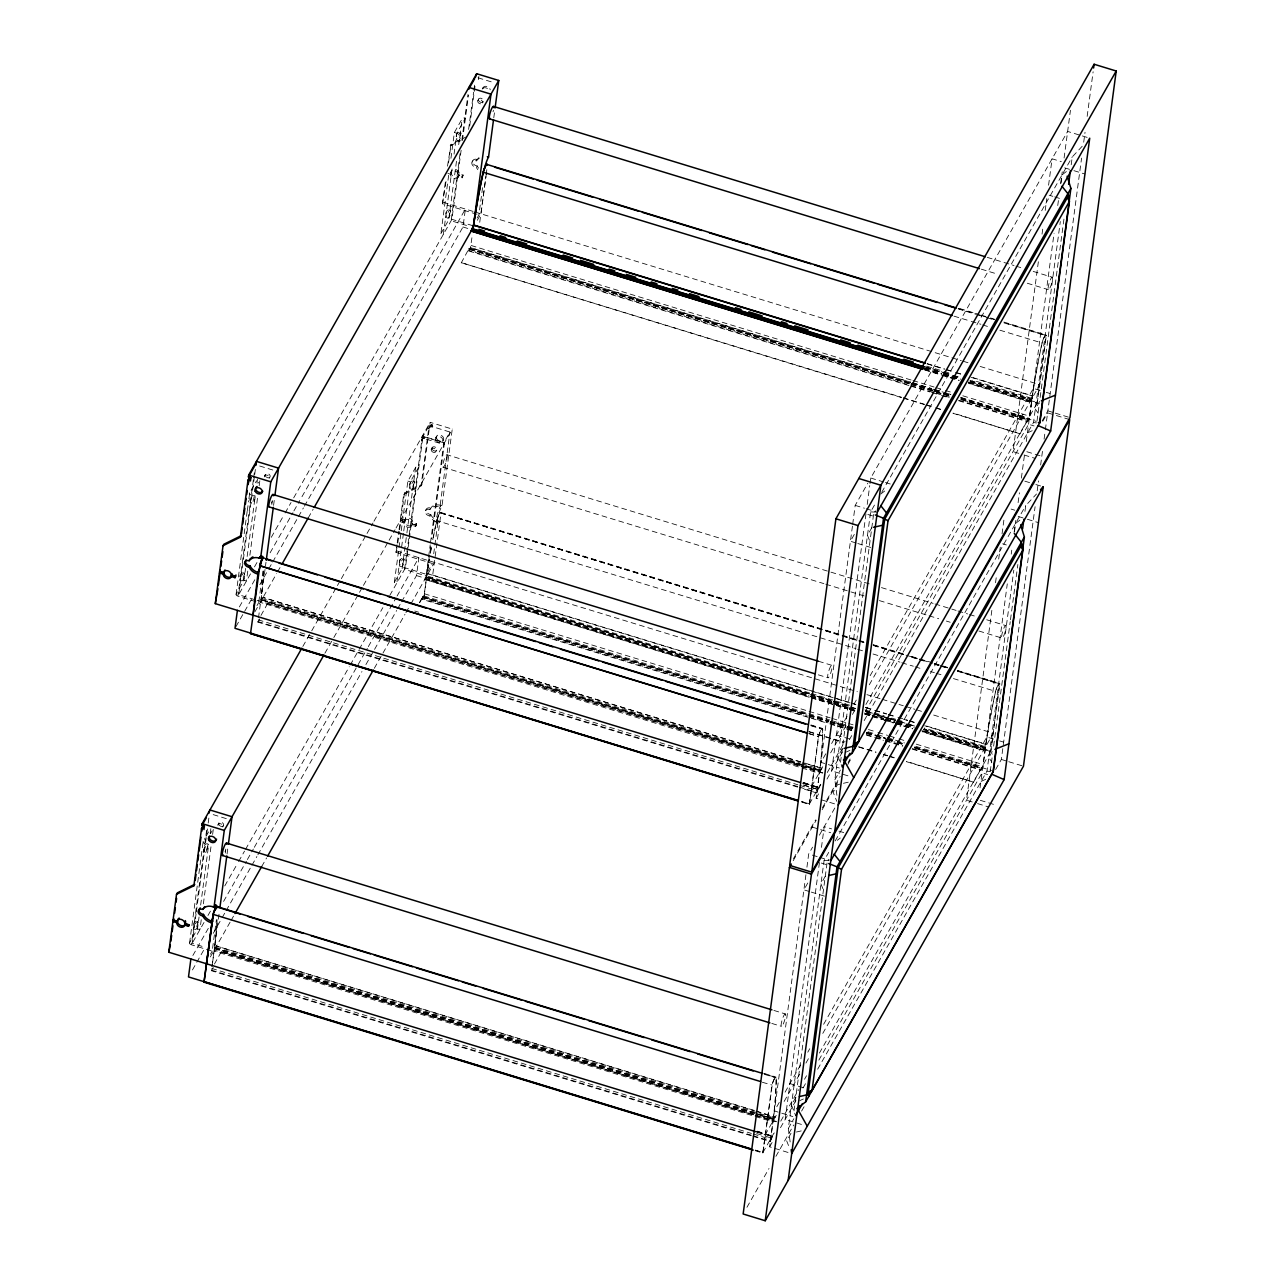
<?xml version="1.0" encoding="UTF-8"?>
<svg xmlns="http://www.w3.org/2000/svg" width="1285" height="1285" viewBox="0 0 1285 1285"><rect width="100%" height="100%" fill="white"/><g stroke="black" fill="none" stroke-linecap="round" stroke-linejoin="round"><path stroke-width="0.75" stroke-dasharray="5 3.75" d="M421.657 440.418L422.508 439.727M754.199 1110.417L216.426 946.017L214.659 948.812L214.675 945.728A232.73 44.766 -73 0 0 216.94 919.867M263.602 570.99A233.26 44.879 -73 0 1 261.321 596.883L261.176 600.207L820.264 771.145L821.774 768.253L802.627 762.407M773.329 1118.914L755.998 1113.645M255.217 496.556C253.707 513.197 244.118 494.147 255.056 495.769M211.945 966.593L214.82 945.487A233.26 44.879 -73 0 0 217.085 919.578M810.819 725.302L822.769 728.997A233.26 44.879 -73 0 1 820.151 767.723L817.035 790.677L799.816 785.408M421.689 441.173C422.492 435.503 428.194 436.29 421.737 440.064M773.233 1118.914L773.634 1116.328A233.26 44.879 -73 0 0 776.252 1077.601L764.302 1073.907M809.47 692.904L426.716 575.889L424.034 595.999L422.267 599.34L827.99 723.391M985.418 747.709L924.172 728.98L985.418 747.725L985.547 746.73L924.301 728.017M958.851 400.229L1027.743 421.287L1029.333 418.476L1032.016 398.366L972.697 380.231M189.57 942.981L202.147 849.321M202.291 847.747L203.207 841.37L205.15 837.948M236.087 594.377L247.202 511.045M247.33 510.627L248.648 500.716M248.921 498.725L249.708 492.781L256.518 480.799M206.596 830.383L191.337 944.764L212.202 951.141L216.394 919.739M253.37 479.819L237.854 596.16L258.719 602.537L262.895 571.15M253.643 477.843L254.43 471.916M196.075 913.908L192.156 943.318L205.038 947.254M196.332 911.948L207.945 825.002M208.202 823.026L209.262 815.14M254.446 476.398L238.673 594.714L255.233 599.79M254.719 474.422L255.506 468.511M204.01 922.453L191.337 944.764A2.538 1.622 7.6 0 1 189.698 942.564L197.472 928.894L199.063 916.976M200.653 905.074L208.588 845.546M210.178 833.644L210.965 827.701M250.527 573.849L237.854 596.16A2.538 1.622 7.6 0 1 236.215 593.975L243.989 580.29L245.58 568.388M247.154 556.485L255.105 496.958M256.952 483.064L257.482 479.096M201.247 919.723L199.93 929.633L197.472 928.894M203.367 903.837L211.302 844.325M212.635 834.399L213.422 828.439L210.563 833.483M247.764 571.118L246.431 581.045L243.989 580.29M249.884 555.249L257.819 495.721M259.152 485.794L259.939 479.851L258.028 483.208M225.293 853.031L225.807 849.112M271.81 504.427L272.324 500.508M751.082 1135.715L211.399 970.721L212.33 964.457M212.587 962.545L219.478 910.84M227.06 853.995L228.12 846.076M797.6 787.111L257.916 622.117L265.995 562.236M273.576 505.39L274.637 497.488M216.426 946.017L754.166 1110.722M800.716 761.828L262.943 597.413L800.667 762.117M753.315 1114.432L221.293 951.783L753.283 1114.737M267.762 603.484L799.832 765.828M403.442 533.436L396.824 583.037L394.367 582.282L402.141 568.596A2.538 1.622 7.6 0 1 405.418 567.922L426.283 574.299L432.419 563.489L395.957 552.341L396.985 544.663M397.242 542.752L398.784 531.235M399.025 529.308L400.872 520.2L404.791 521.389A4.16 3.084 29.6 0 0 408.261 525.742A4.16 3.084 29.6 0 0 412.581 523.782L416.468 524.971L416.629 523.654L412.758 522.481A4.16 3.084 29.6 0 0 409.289 518.128A4.16 3.084 29.6 0 0 404.968 520.088L404.149 521.533L400.229 520.329L403.699 494.388L404.502 492.958L421.865 484.445L429.463 427.487L432.354 424.966L431.921 428.242M477.008 214.306L442.474 203.753L445.542 180.719M447.485 166.183L451.019 144.354L466.648 136.692M395.957 552.341L397.547 545.145M397.804 543.234L399.346 531.717M399.587 529.789L400.872 520.2M404.502 492.958L401.048 518.899L404.968 520.088M442.474 203.753L446.361 179.274M448.545 162.89L451.019 144.354M394.367 582.282L400.984 532.681M401.241 530.689L407.875 481.088L415.633 467.403A2.538 1.622 7.6 0 1 418.91 466.728L410.317 481.843L403.699 531.444M452.063 168.961L443.341 234.432L440.884 233.677L448.818 174.166M450.939 158.28L454.376 132.483L462.15 118.814A2.538 1.622 7.6 0 1 465.427 118.124L456.834 133.238L453.926 155.067M402.141 568.596L406.638 534.865M406.911 532.889L415.633 467.403M440.884 233.677L448.658 220.008L456.593 160.48M458.713 144.611L462.15 118.814M460.046 153.702L451.099 220.747L469.523 226.385M461.829 140.354L467.949 94.544M422.717 438.265L405.418 567.922L388.777 597.188M461.138 150.297L451.918 219.317L292.016 500.797M462.455 140.434L468.495 95.074M400.053 521.646L403.972 522.834A4.16 3.084 29.6 0 0 407.441 527.187A4.16 3.084 29.6 0 0 411.762 525.212L415.649 526.4L416.629 523.654M403.699 494.388L421.046 485.875L428.644 428.933L432.354 424.966L429.913 424.211L422.139 437.896L444.224 444.642M447.871 173.443L450.489 174.23A4.16 3.084 29.6 0 0 453.958 178.583A4.16 3.084 29.6 0 0 458.279 176.623L462.15 177.796L463.146 175.065L459.275 173.877A4.16 3.084 29.6 0 0 455.789 169.524A4.16 3.084 29.6 0 0 451.469 171.499L450.666 172.929A4.16 3.084 29.6 0 1 454.97 170.953A4.16 3.084 29.6 0 1 458.456 175.306L462.327 176.495M468.607 129.416L473.587 92.118M473.86 90.143L474.647 84.264M429.913 424.211L430.154 422.331L452.256 429.078L442.024 505.664A10.376 1.992 -73 0 0 437.542 519.606A10.376 1.992 -73 0 0 439.92 521.469M462.15 177.796L463.146 175.065M469.7 126.026L475.193 84.778M478.438 79.638L478.871 76.361M401.611 601.765L416.485 575.584L418.878 557.658L397.065 596.047M304.4 506.178L462.986 226.995L465.379 209.053L300.835 498.709M901.379 397.531L461.235 262.654L901.411 397.226M809.245 697.257L424.612 579.358L809.293 696.968M422.267 599.34L422.492 597.654L807.157 715.247M419.617 602.472L422.717 596.625L807.398 714.235M908.913 385.548L468.736 250.977L468.977 249.274L909.137 383.846M461.203 262.959L469.202 248.262L909.378 382.834M422.717 596.625L422.428 598.81L807.109 716.42M469.202 248.262L468.913 250.446L909.089 385.018M426.283 574.299L430.202 544.856M430.459 542.896L443.823 442.827L449.959 432.033L429.094 425.656M430.62 546.671L426.684 576.114L404.598 569.351L422.379 436L444.482 442.763L431.664 538.849M424.114 596.079L427.536 570.861A232.73 44.766 -73 0 1 429.351 559.296M433.704 553.771L437.912 522.288M442.024 505.664L440.803 505.294L439.888 507.125A10.376 1.992 -73 0 0 436.322 519.22A10.376 1.992 -73 0 0 437.848 522.385L438.699 521.1L437.864 522.642A10.376 7.726 29.6 0 1 429.961 516.104L429.913 515.96A4.16 3.084 29.6 0 1 425.287 511.832A4.16 3.084 29.6 0 1 429.624 509.438L431.005 508.201A10.376 7.726 29.6 0 1 439.968 506.82L449.959 432.033M482.566 187.658L478.92 214.884L477.169 217.984M863.954 642.307L441.012 513.004L431.905 580.852M486.437 172.881L480.976 213.824L477.088 220.667M493.777 117.786L494.837 109.932M479.739 222.289L485.907 176.559M486.164 174.583L486.967 168.608M755.178 1150.685L762.84 1153.031L765.298 1134.607L777.2 1113.661M801.695 802.097L809.357 804.426L811.815 786.002L823.701 765.057M753.171 1135.763L770.39 1141.032L773.361 1118.673L756.142 1113.404M788.026 1152.452L769.619 1146.814L805.92 874.748M806.932 867.198L808.683 853.995L812.57 847.152M834.543 803.848L816.136 798.226L852.437 526.159M852.678 524.264L855.2 505.39L867.825 483.16M752.994 1136.293L770.229 1141.562L772.285 1136.036L756.977 1131.346M770.39 1141.032L774.293 1132.888M820.794 784.284L816.73 792.957L799.511 787.689M821.774 768.253L802.595 762.712M819.445 862.492L785.167 1119.46L803.575 1125.082M821.468 847.393L824.231 826.624L831.604 828.889M865.962 513.888L831.668 770.855L850.092 776.477M867.214 504.443L869.736 485.585M869.993 483.69L870.748 478.036L1067.642 131.423L1080.524 135.375M790.147 1141.963L788.331 1128.439L824.087 860.5L828.696 852.389M836.92 795.303L834.848 779.834L870.604 511.912L875.213 503.784M793.985 1110.866L827.074 862.861L829.018 859.44M840.502 762.278L873.591 514.273L875.535 510.852M991.843 610.375L966.513 800.218L975.717 803.029M995.538 582.731L996.582 574.829M998.686 559.039L1000.276 547.201M1002.059 533.805L1004.324 516.827M1038.36 261.771L1013.03 451.613L1022.234 454.424M1042.039 234.127L1043.099 226.24M1045.203 210.435L1046.793 198.597M1048.576 185.217L1052.094 158.794L1061.298 161.605M906.567 761.7L973.548 782.179L906.6 761.395M953.052 413.32L1020.033 433.8L953.085 413.031M990.767 751.404L999.569 683.829A7.132 1.365 -73 0 0 995.955 690.206L995.618 691.362A232.73 44.766 -73 0 0 986.35 741.718L983.394 750.504L922.164 731.775M973.147 377.694L1032.481 395.828L1031.791 398.221L1029.879 402.141L968.649 383.412M912.189 749.123L981.081 770.197L981.547 767.466M958.674 400.759L1027.566 421.817L1028.032 419.103L961.052 398.623M980.053 787.866L1007.279 583.856M1011.231 554.14L1011.761 550.189M1014.138 532.359L1015.728 520.473M1018.106 502.644L1019.439 492.749M1021.382 478.1L1024.723 453.139M1026.265 441.542L1054.053 233.276M1057.748 205.552L1058.808 197.617M1060.655 183.755L1062.245 171.869M1064.092 158.007L1070.453 110.301M1014.475 531.701L1015.584 523.413L1021.623 518.771M1060.992 183.112L1062.101 174.808L1066.63 171.339M817.645 1069.216L986.992 771.112L1013.817 570.106M864.163 720.612L1033.509 422.508L1060.318 221.518M968.312 382.271L1037.204 403.329L1046.054 335.465A7.132 1.365 -73 0 0 1042.44 341.826L1042.103 342.999A232.73 44.766 -73 0 0 1032.835 393.338L1029.735 416.26L962.754 395.78M921.827 730.635L990.735 751.693L999.826 683.845L957.727 670.979M1037.204 403.329L1046.311 335.481L1003.746 322.423M990.237 771.514L992.582 753.958M993.626 746.119L1010.219 621.731M1010.492 619.755L1013.656 596.079M1013.913 594.104L1017.865 564.484M1024.948 511.398L1025.735 505.551L1036.497 494.002M1037.011 420.966L1039.356 403.41M1040.143 397.515L1064.382 215.88M1071.208 164.753L1072.236 156.947L1083.014 145.398M995.634 769.522L1001.352 759.451L1035.084 506.708M1037.204 490.806L1038.521 480.879M1040.641 464.993L1042.761 449.108M1044.095 439.165L1045.091 431.648M1045.347 429.768L1047.596 412.854L1069.698 419.601M1042.151 420.934L1047.869 410.863L1081.584 158.103M1083.705 142.217L1085.038 132.275M1087.158 116.389L1093.117 71.767M468.736 250.977L470.503 247.636L472.382 234.416M809.357 804.426L818.449 736.594A7.533 1.446 -73 0 1 821.003 729.912A7.533 1.446 -73 0 1 822.769 728.997M762.84 1153.031L771.932 1085.199A7.533 1.446 -73 0 1 774.486 1078.517A7.533 1.446 -73 0 1 776.252 1077.601M819.878 770.068L260.887 599.71L820.007 771.048L820.023 767.964A232.73 44.766 -73 0 0 822.625 729.334L822.496 728.98A7.132 1.365 -73 0 0 818.882 735.357L809.518 803.896L801.872 801.567M755.355 1150.155L763.017 1152.5L772.365 1083.946A7.132 1.365 -73 0 1 775.995 1077.585L776.124 1077.938A232.73 44.766 -73 0 1 773.506 1116.569M755.982 1113.886L773.907 1119.444L772.944 1121.917L214.113 951.061M985.868 744.417L986.221 741.927A233.26 44.879 -73 0 1 995.522 691.442A7.533 1.446 -73 0 1 998.059 684.76A7.533 1.446 -73 0 1 999.826 683.845M855.858 704.405L427.166 573.351L424.58 579.663M254.205 496.54L252.519 503.656M215.093 948.603L214.242 950.065L773.072 1120.922M426.716 575.889L425.865 577.367L808.634 694.382M969.934 381.131L1031.18 399.844L1032.016 398.366M923.465 729.495L984.695 748.223L985.547 746.73M482.293 89.067L483.112 87.621M264.582 475.9L265.401 474.454M477.843 100.487L478.662 99.041M269.191 478.373L270.011 476.928A2.618 1.944 29.6 0 0 268.79 474.085A2.618 1.944 29.6 0 0 265.593 474.165A2.618 1.944 29.6 0 0 266.252 477.04M483.256 101.531L482.453 102.961A2.618 1.944 29.6 0 0 480.188 99.684A2.618 1.944 29.6 0 0 477.811 101.884A2.618 1.944 29.6 0 0 481.698 103.667M450.907 172.158L451.726 170.712M450.489 174.23L451.308 172.8A4.16 3.084 29.6 0 0 454.778 177.153A4.16 3.084 29.6 0 0 459.098 175.178L462.969 176.366M458.456 175.306L459.275 173.877M458.279 176.623L459.098 175.178M458.038 177.394L458.857 175.949M472.061 162.022L472.88 160.593M477.297 159.533L476.96 159.388A4.16 3.084 29.6 0 0 472.607 161.781A4.16 3.084 29.6 0 0 477.137 165.926L476.317 167.355A4.16 3.084 29.6 0 1 471.788 163.227A4.16 3.084 29.6 0 1 476.141 160.834L478.341 158.167A10.376 7.726 29.6 0 1 480.108 156.995M254.478 566.894L258.43 559.939M271.28 537.323L284.113 514.707M285.109 512.972L291.036 502.531M239.379 606.905L255.233 578.989M270.107 552.807L292.916 512.683M293.896 510.932L299.839 500.459M235.99 626.566L251.86 598.649M259.795 584.691L267.714 570.733M268.71 568.998L271.681 563.762M272.677 562.011L297.461 518.385M298.441 516.65L303.405 507.912M256.968 605.62L258.719 602.537M262.943 597.413L261.24 600.191M254.928 611.74L276.564 573.64M277.56 571.905L280.515 566.685M308.191 517.984L313.122 509.294M260.967 615.451L267.794 603.179M257.916 622.117L259.763 618.84M302.826 646.467L310.729 632.557M311.725 630.823L336.413 587.341M337.409 585.591L340.38 580.37M341.36 578.635L366.064 535.154M367.044 533.42L372.987 522.979M373.967 521.244L430.154 422.331M422.058 439.454L423.424 437.542M422.942 438.811L423.761 437.366M428.708 428.596L430.379 425.769M423.311 438.683L424.13 437.253M428.644 428.933L429.463 427.487M429.833 427.005L430.957 425.383M423.713 438.619L424.532 437.173M430.459 426.668L431.278 425.239M430.796 426.556L431.615 425.11M424.146 438.603L424.966 437.173M431.166 426.459L431.985 425.014M206.114 836.246L210.001 829.403M435.776 437.655L436.595 436.225M218.064 824.488L218.884 823.059M431.326 449.091L432.146 447.646M222.674 826.978L223.494 825.532A2.618 1.944 29.6 0 0 222.273 822.673A2.618 1.944 29.6 0 0 219.076 822.769A2.618 1.944 29.6 0 0 219.735 825.645M435.936 451.565L436.755 450.135M442.683 441.381L443.502 439.952M324.912 653.23L332.815 639.32M333.811 637.569L358.515 594.088M359.495 592.353L362.466 587.133M363.446 585.398L388.15 541.901M389.146 540.166L395.073 529.725M396.053 527.99L452.256 429.078M404.389 520.746L405.209 519.317M403.972 522.834L404.791 521.389M415.826 525.099L411.939 523.911L412.758 522.481M411.762 525.212L412.581 523.782M411.521 525.999L412.34 524.553M415.649 526.4L416.468 524.971M425.544 510.627L426.363 509.181M429.961 509.583L431.824 506.756A10.376 7.726 29.6 0 1 440.787 505.39L439.968 506.82M429.913 515.96L430.716 514.514A4.16 3.084 29.6 0 1 426.106 510.386A4.16 3.084 29.6 0 1 430.443 507.993L430.78 508.137M207.961 915.498L211.913 908.527M224.763 885.927L237.613 863.311M238.592 861.576L244.519 851.136M245.515 849.401L349.263 666.754M350.243 665.02L358.146 651.11M359.141 649.359L382.85 607.628M192.862 955.494L208.732 927.577M223.59 901.411L246.399 861.271M247.379 859.536L253.338 849.064M254.318 847.313L367.333 648.395M368.313 646.644L396.069 597.798M192.461 969.934L205.343 947.254M213.278 933.295L221.197 919.337M222.193 917.586L225.164 912.35M226.16 910.615L250.944 866.989M251.94 865.239L256.888 856.517M257.883 854.782L361.952 671.557M365.92 664.586L396.647 610.487M397.643 608.737L400.615 603.5M210.451 954.225L212.202 951.141M210.355 956.923L230.047 922.244M231.043 920.51L234.015 915.289M261.674 866.588L266.621 857.882M374.32 668.296L404.952 614.375M405.931 612.64L409.883 605.685M410.879 603.934L434.459 562.428M214.45 964.039L221.293 951.783M419.569 602.777L422.492 597.654M211.399 970.721L213.246 967.444M854.3 534.415L850.413 541.242L855.938 542.945M881.735 492.3L1072.236 156.947M871.792 527.717L867.471 535.315L870.347 542.559M825.773 753.813L820.922 762.358L839.33 767.996M831.604 743.549L848.357 714.058M854.3 703.602L856.276 700.116M870.154 675.685L1033.349 388.391L1044.4 391.78M830.64 752.849L846.51 724.933M852.453 714.46L856.42 707.489M869.303 684.793L1039.806 384.681L978.528 365.936M809.422 803.928L820.328 784.733M827.267 772.526L845.112 741.108M851.056 730.651L853.031 727.149M865.929 704.469L1037.413 402.607L970.384 382.111M1020.033 433.8L1027.839 419.826L960.859 399.346M1027.566 421.817L1029.43 418.557L960.538 397.499M842.285 748.818L837.965 756.431L842.285 767.306M1039.613 401.466L1035.292 409.064L1038.409 413.497M816.136 798.226L819.091 793.006M826.994 779.079L843.57 749.926M849.514 739.453L851.698 735.598M865.367 711.537L1028.578 424.259L1034.088 425.945M834.848 779.834L840.39 770.084M793.471 858.685L815.509 819.894M822.416 807.719L840.213 776.413M848.116 762.487L850.092 759.017M793.198 860.677L816.232 820.151M822.159 809.711L838.96 780.14M847.843 764.479L851.794 757.524M1042.826 421.239L1047.596 412.854M819.38 835.186L835.138 807.446M807.783 883.004L803.896 889.846L809.422 891.533M835.218 840.904L1025.735 505.551M825.275 876.306L820.954 883.919L823.846 891.164M779.256 1102.418L774.405 1110.963L792.813 1116.585M785.087 1092.154L801.84 1062.663M807.783 1052.206L809.759 1048.705M823.637 1024.29L986.848 736.996L997.883 740.369M784.139 1101.454L799.993 1073.537M805.936 1063.064L809.903 1056.077M822.785 1033.397L993.289 733.269L932.01 714.54M762.904 1152.533L773.811 1133.338M780.75 1121.13L798.595 1089.712M804.538 1079.239L806.53 1075.754M819.412 1053.074L990.896 751.195L923.883 730.715M973.548 782.179L981.355 768.205L914.374 747.725M981.081 770.197L982.848 766.856L985.948 744.465L924.702 725.752M795.784 1097.422L791.464 1105.02L795.768 1115.91M992.245 751.58L988.791 757.668L991.891 762.085M769.619 1146.814L772.574 1141.594M780.493 1127.684L797.053 1098.514M802.996 1088.058L806.177 1082.468M818.85 1060.141L982.061 772.847L987.587 774.534M788.331 1128.439L793.873 1118.689M746.954 1207.274L768.992 1168.499M775.915 1156.323L793.696 1125.001M801.599 1111.091L804.571 1105.871M790.998 1133.274L786.677 1140.887L789.552 1148.131M421.046 485.875L421.865 484.445M261.594 599.999L260.63 602.456L819.445 773.345L820.264 771.145M208.042 844.63L206.002 852.244L208.668 844.63M476.478 160.978L477.522 159.597A10.376 7.726 29.6 0 1 479.289 158.44M880.739 494.05L886.795 489.408M837.258 840.326L840.278 838.013M450.2 145.799L460.624 140.675M1027.679 432.772L1034.746 429.543M846.317 752.014L849.867 750.392M981.162 781.376L988.229 778.148M799.816 1100.602L803.35 1098.996M848.293 782.179L837.499 784.685L833.194 792.283L836.792 801.342M796.379 1132.037L801.776 1130.784M430.764 514.675L430.716 514.514A10.376 7.726 29.6 0 0 438.683 521.196M458.649 132.291C453.268 135.214 457.894 145.944 460.512 137.511C461.813 126.669 457.749 136.098 456.111 140.177M461.106 133.046L458.568 140.932M448.32 209.776C442.939 212.684 447.549 223.413 450.168 214.997C451.485 204.138 447.405 213.583 445.783 217.663M450.762 210.515L448.24 218.402M412.132 480.895C406.751 483.819 411.377 494.548 413.995 486.115C415.312 475.257 411.232 484.702 409.61 488.782M414.589 481.65L412.051 489.537M250.061 502.901L252.599 495.014M401.803 558.365C396.423 561.288 401.032 572.018 403.667 563.601C404.968 552.743 400.888 562.171 399.266 566.251M404.261 559.12L401.723 567.006M242.255 572.5C236.874 575.407 241.5 586.137 244.118 577.72C245.435 566.862 241.355 576.306 239.733 580.37M244.712 573.238L242.174 581.125M208.539 844.373C204.299 840.84 200.781 852.71 206.002 852.244M203.544 851.505L206.082 843.619M195.754 921.088C190.373 924.011 194.983 934.741 197.601 926.308C198.918 915.466 194.838 924.895 193.216 928.975M198.211 921.843L195.673 929.73M870.604 511.912L877.302 512.153M824.087 860.5L830.785 860.741M1033.509 422.508L1036.529 422.958M986.992 771.112L990.012 771.562M1082.372 135.937L1087.897 137.624M1064.703 167.853L1072.059 170.102M1073.907 170.664L1084.958 174.037M1049.154 195.208L1052.833 196.332M1054.68 196.894L1062.036 199.143M478.052 77.807L494.629 82.866M987.265 257.369L1014.058 265.545M1015.969 266.14L1021.72 267.89M1033.204 271.408L1052.335 277.255A6.537 1.253 -73 0 1 1050.263 287.294A6.537 1.253 -73 0 1 1048.431 285.848A6.537 1.253 -73 0 1 1052.335 277.255M981.371 269.191L996.678 273.866M1027.293 283.23L1048.351 289.671M454.376 132.483L456.834 133.238M959.847 308.593L978.977 314.439M980.905 315.034L988.551 317.363M990.462 317.957L994.301 319.13M1003.858 322.053L1045.974 334.919M958.289 308.561L994.638 319.676M958.144 308.882L975.363 314.15M977.275 314.729L984.936 317.074M986.848 317.668L992.582 319.419M1004.067 322.921L1046.167 335.803M953.968 316.158L969.372 320.768M971.187 321.427L980.857 324.27M982.672 324.944L990.333 327.273M999.891 330.197L1042.103 342.999M443.293 202.307L473.041 211.399M474.952 211.993L961.292 360.667M963.204 361.262L968.954 363.012M1046.247 392.343L1049.925 393.467M927.208 363.655L944.443 368.923M946.354 369.502L954.016 371.847M955.928 372.425L961.662 374.176M927.095 363.864L944.395 369.18M946.226 369.711L953.968 372.104M955.799 372.634L961.63 374.449M971.107 377.324L1032.433 396.101M472.784 225.694L451.918 219.317A2.538 1.622 7.6 0 0 448.658 220.008M926.758 366.177L942.066 370.867M943.993 371.445L951.639 373.79M924.718 366.578L941.953 371.847M943.865 372.425L951.526 374.77M953.438 375.349L961.084 377.71M970.657 380.617L1031.903 399.346M925.955 367.381L950.964 374.995M952.747 375.573L960.538 377.918M969.982 380.826L1031.341 399.571M925.923 367.671L950.804 375.268M952.715 375.863L960.377 378.192M462.986 226.995L468.736 228.746M924.445 368.072L941.664 373.341M943.592 373.919L960.811 379.187M924.333 368.506L941.648 373.855M943.479 374.369L959.622 379.509M968.44 382.031L1037.332 403.105M924.301 368.811L941.519 374.08M943.431 374.658L958.738 379.348M924.67 369.662L939.978 374.337M941.889 374.915L959.108 380.183M968.681 383.107L1029.928 401.836M924.622 369.951L939.929 374.642M941.841 375.22L959.076 380.488M1047.869 410.863L1053.395 412.549M1055.226 413.111L1069.955 417.609M911.081 379.991L470.904 245.419L470.599 247.7L910.776 382.271L470.503 247.636M912.992 380.569L934.05 387.01M935.962 387.588L943.608 389.933M945.519 390.528L953.181 392.857M912.591 382.785L931.737 388.648L912.687 382.866M933.649 389.226L950.868 394.495L943.302 392.23M960.441 397.418L1029.333 418.476M933.729 389.307L941.391 391.636M1017.816 415.762L1036.224 421.384M911.29 383.412L932.348 389.853M934.259 390.431L941.905 392.776M943.832 393.355L949.567 395.121M469.073 248.487L909.25 383.058M911.161 383.637L932.219 390.078M934.131 390.656L941.777 393.001M943.704 393.579L949.438 395.346M960.923 398.848L1027.904 419.328M469.137 248.76L909.314 383.332M911.226 383.91L932.284 390.351M934.195 390.929L941.841 393.274M943.752 393.852L949.503 395.619M960.987 399.121L1027.968 419.601M469.009 248.985L909.186 383.556M911.097 384.135L941.712 393.499M943.624 394.093L949.374 395.844M911.049 384.44L949.326 396.133M960.811 399.651L1027.791 420.131M911.001 385.596L949.278 397.306M910.824 386.126L929.971 391.989M931.882 392.567L939.544 394.913M941.455 395.491L949.101 397.836M903.323 397.82L924.381 404.245M926.292 404.839L933.954 407.168M935.865 407.763L941.6 409.513M903.291 398.109L924.333 404.55M926.244 405.128L933.906 407.474M935.817 408.068L941.568 409.819M1026.827 451.71L1043.388 456.769M1024.065 454.986L1035.116 458.376M1024.804 481.152L1034.023 483.963M1035.855 484.525L1041.38 486.212M1011.102 509.085L1014.797 510.209M1018.186 516.441L1025.542 518.69M1027.39 519.268L1038.441 522.642M870.748 478.036L883.63 481.971M885.477 482.534L892.834 484.782M1002.637 543.812L1006.316 544.936M855.2 505.39L864.403 508.201M866.251 508.764L875.454 511.591M867.809 514.45L873.318 516.136M857.786 543.507L870.668 547.442M422.958 436.45L443.823 442.827M447.035 454.778A6.537 1.253 -73 0 1 444.947 464.817A6.537 1.253 -73 0 1 443.116 463.371A6.537 1.253 -73 0 1 447.035 454.778L871.889 584.675M881.462 587.598L933.135 603.388M935.046 603.982L956.104 610.407M958.016 611.001L967.573 613.925M969.5 614.503L977.146 616.848M986.719 619.772L1005.85 625.618A6.537 1.253 -73 0 1 1003.778 635.657A6.537 1.253 -73 0 1 1001.947 634.212A6.537 1.253 -73 0 1 1005.85 625.618M443.036 467.194L823.878 583.631M825.789 584.209L864.066 595.919M879.374 600.593L927.224 615.226M929.135 615.804L938.709 618.727M946.37 621.073L950.193 622.245M978.897 631.015L1001.866 638.035M407.875 481.088L410.317 481.843M440.659 512.442L863.6 641.745M873.174 644.668L903.789 654.033M911.451 656.378L932.508 662.803M934.42 663.397L947.816 667.493M957.373 670.417L999.489 683.283M440.546 512.811L857.754 640.364M873.061 645.054L903.676 654.418M911.338 656.747L920.911 659.671M922.823 660.265L932.38 663.188M934.307 663.767L941.953 666.112M943.865 666.69L947.704 667.863M957.261 670.786L999.377 683.668M873.527 645.231L904.142 654.595M906.053 655.173L917.538 658.691M919.45 659.269L927.111 661.614M934.757 663.96L938.596 665.132M940.508 665.71L948.169 668.055M863.809 642.628L440.739 512.988A7.132 1.365 -73 0 0 437.125 519.349L436.788 520.521A232.73 44.766 -73 0 0 432.9 539.555M873.382 645.552L903.997 654.916M911.659 657.261L917.394 659.012M919.305 659.59L926.967 661.936M934.629 664.281L938.452 665.453M940.363 666.032L948.025 668.377M957.582 671.3L999.698 684.166M259.682 466.005L274.412 470.519M441.012 513.004A7.533 1.446 -73 0 0 439.229 513.92A7.533 1.446 -73 0 0 436.691 520.602L855.906 648.652M857.721 649.311L863.472 651.077M873.029 654.001L899.934 662.112M901.749 662.771L913.33 666.208M915.145 666.867L922.903 669.132M930.452 671.557L934.372 672.633M936.187 673.308L942.034 674.978M953.422 678.576L995.618 691.362M436.579 523.043L437.799 523.429M818.481 661.245L831.877 665.341A6.537 1.253 -73 0 1 829.805 675.364A6.537 1.253 -73 0 1 827.974 673.934A6.537 1.253 -73 0 1 831.877 665.341M818.32 674.834L827.893 677.757M396.776 550.912L857.336 691.715M866.909 694.639L880.321 698.735M882.233 699.329L903.291 705.754M905.202 706.348L914.775 709.272M916.703 709.866L922.437 711.617M999.73 740.931L1003.408 742.055M865.415 707.344L873.077 709.673M874.989 710.268L886.473 713.769M888.385 714.364L896.047 716.693M897.958 717.287L907.531 720.21M909.443 720.789L915.177 722.555M926.662 726.057L985.997 744.192M427.038 573.56L809.887 690.639M811.702 691.169L855.81 704.678M865.303 707.553L873.029 709.946M874.86 710.476L886.425 714.042M888.353 714.637L895.998 716.966M903.564 719.263L907.483 720.483M909.314 721.014L915.145 722.812M811.381 693.482L849.658 705.192M864.966 709.866L872.627 712.211M874.539 712.806L884.112 715.729M891.758 718.058L895.597 719.231M897.508 719.825L905.154 722.154M425.913 577.077L808.795 694.109M810.578 694.687L831.764 701.128M833.547 701.706L848.983 706.397M850.766 706.975L856.645 708.742M866.074 711.649L871.953 713.416M873.736 713.994L894.922 720.435M896.705 721.014L904.479 723.359M906.262 723.937L914.053 726.282M923.497 729.205L984.872 747.934M810.546 694.976L831.604 701.417M833.515 701.995L848.823 706.67M850.734 707.264L856.469 709.015M866.042 711.938L869.865 713.111M877.527 715.456L894.745 720.724M896.673 721.303L904.319 723.648M906.23 724.226L913.892 726.571M416.485 575.584L808.988 695.587M810.915 696.181L831.973 702.622M833.885 703.2L847.297 707.296M849.208 707.89L856.87 710.22M866.443 713.159L870.266 714.315M877.928 716.661L883.662 718.427M885.59 719.006L895.163 721.929M897.075 722.523L914.31 727.792M431.937 580.547L809.052 695.892M810.867 696.406L832.005 702.911M833.837 703.425L847.329 707.585M849.144 708.099L854.975 709.93M866.363 713.368L870.282 714.605M872.113 715.119L883.678 718.7M885.51 719.214L895.163 722.218M896.994 722.732L912.398 727.487M923.786 730.924L990.863 751.468M425.126 578.684L848.068 707.987M849.112 708.404L854.846 710.155M864.419 713.079L883.55 718.925M885.461 719.52L895.035 722.443M896.946 723.021L913.137 727.888M811.204 697.546L847.554 708.661M849.481 709.256L855.216 711.007M864.789 713.93L870.523 715.681M872.435 716.275L893.493 722.7M895.404 723.294L912.623 728.563M922.196 731.486L983.443 750.199M811.156 697.851L847.522 708.967M849.433 709.545L855.184 711.296M864.741 714.235L870.491 715.986M872.403 716.564L881.976 719.488M883.887 720.082L893.444 723.005M895.372 723.583L912.591 728.852M1001.352 759.451L1006.878 761.154M1008.725 761.716L1023.454 766.213M424.419 593.782L807.189 710.798M809.1 711.392L830.142 717.833M832.054 718.411L853.111 724.852M868.419 729.527L876.081 731.872M877.992 732.45L887.566 735.373M889.477 735.968L897.123 738.297M899.05 738.891L906.696 741.236M916.269 744.16L983.25 764.639M424.034 595.999L829.757 720.05M831.668 720.628L852.806 727.133M868.034 731.743L875.776 734.153M877.591 734.667L885.349 737.076M887.164 737.59L904.479 742.939M915.868 746.376L982.945 766.92M809.309 714.813L828.439 720.66M836.101 723.005L845.675 725.929M847.586 726.523L853.32 728.274M866.716 732.37L885.863 738.216M887.774 738.811L895.436 741.14M897.348 741.734L903.082 743.485M914.567 746.987L991.554 770.55M422.588 596.85L807.269 714.46M809.181 715.038L828.311 720.901M830.238 721.479L845.546 726.154M847.457 726.748L853.192 728.499M866.588 732.595L885.734 738.441M887.646 739.036L895.308 741.365M897.219 741.959L902.953 743.71M914.438 747.227L981.419 767.707M422.653 597.123L807.333 714.733M809.245 715.311L828.375 721.158M830.287 721.752L845.61 726.427M847.522 727.021L853.256 728.772M866.652 732.868L885.799 738.714M887.71 739.309L895.356 741.638M897.283 742.232L903.018 743.983M914.502 747.485L981.483 767.964M422.524 597.348L807.205 714.958M809.116 715.536L828.247 721.399M830.158 721.977L853.128 728.997M866.524 733.092L874.185 735.438M876.097 736.016L885.67 738.939M887.582 739.534L895.227 741.863M897.155 742.457L902.889 744.208M809.068 715.841L828.215 721.688M830.126 722.282L853.095 729.302M866.492 733.398L874.137 735.727M876.049 736.321L883.711 738.65M885.622 739.244L895.195 742.168M897.107 742.746L902.841 744.513M914.326 748.015L981.306 768.494M809.02 716.998L828.15 722.861M830.062 723.439L853.031 730.458M866.427 734.554L874.089 736.899M876.001 737.478L883.662 739.823M885.574 740.417L902.793 745.669M912.366 748.593L981.258 769.667M829.901 723.969L852.871 730.988M866.267 735.084L883.486 740.353M885.397 740.931L902.616 746.199M810.931 724.933L822.416 728.434M811.156 725.832L822.625 729.334M836.455 735.004L851.184 739.501M414.766 611.034L418.589 612.19M809.004 731.55L843.442 742.087M858.765 746.762L875.985 752.03M883.63 754.375L887.469 755.548M889.381 756.126L895.115 757.893M808.956 731.856L843.41 742.393M858.717 747.067L875.936 752.335M883.598 754.68L887.421 755.837M889.332 756.431L895.083 758.182M809.004 733.542L818.561 736.466M808.875 733.671L818.449 736.594M980.31 800.314L996.887 805.374M977.564 803.591L988.599 806.964M262.349 598.682L800.121 763.097M802.033 763.675L821.179 769.538M260.919 599.452L820.472 770.534M801.744 766.422L822.802 772.863M257.08 600.352L822.753 773.152M803.607 782.517L818.85 787.705L803.543 783.015M803.478 782.758L818.802 787.432L816.907 792.427L799.688 787.175M803.414 783.256L818.818 787.994M802.242 783.079L811.815 786.002M803.189 784.942L818.497 789.616L803.286 785.007M258.221 619.82L797.905 784.814M258.076 621.587L797.76 786.581M801.76 801.583L809.486 804.201M838.96 831.138L846.333 833.387M812.281 827.106L830.688 832.728M812.377 855.119L817.886 856.806M819.734 857.368L828.937 860.179M821.292 863.054L826.817 864.741M811.269 892.095L825.998 896.609M213.165 814.61L227.895 819.123M773.875 1010.428L785.36 1013.945A6.537 1.253 -73 0 1 783.288 1023.968A6.537 1.253 -73 0 1 781.457 1022.523A6.537 1.253 -73 0 1 785.36 1013.945M771.803 1023.422L781.376 1026.346M764.414 1073.521L775.899 1077.039M764.639 1074.421L776.124 1077.938M789.938 1083.592L804.667 1088.106M762.374 1082.275L772.06 1085.054M756.11 1111.011L775.208 1117.163L756.078 1111.316M215.832 947.286L774.662 1118.127M214.531 947.816L754.231 1112.81M214.402 948.057L754.825 1113.292M214.37 948.298L754.07 1113.308M214.659 948.812L752.689 1113.308M760.094 1115.557L773.747 1119.749M755.227 1115.027L776.285 1121.452M755.195 1115.316L776.252 1121.757M757.106 1131.121L772.349 1136.309L757.042 1131.619M756.897 1131.844L772.301 1136.599M755.725 1131.683L765.298 1134.607M756.672 1133.547L772.076 1138.301M211.704 968.424L751.388 1133.418M753.299 1134.013L770.534 1139.265M211.559 970.191L751.259 1135.185M755.243 1150.187L762.969 1152.806M477.233 165.91L477.281 166.07A10.376 7.726 29.6 0 0 478.614 168.174M476.414 167.355L476.462 167.5A10.376 7.726 29.6 0 0 477.795 169.62M493.424 110.237A6.537 1.253 -73 0 1 493.054 111.811M1032.706 393.563A233.26 44.879 -73 0 1 1042.006 343.079A7.533 1.446 -73 0 1 1044.544 336.397A7.533 1.446 -73 0 1 1046.311 335.481M482.887 88.36A3.919 2.923 29.6 0 1 486.485 86.368A3.919 2.923 29.6 0 1 490.227 89.805M482.758 88.456A3.919 2.923 29.6 0 1 486.629 88.103A3.919 2.923 29.6 0 1 489.408 91.235M272.115 501.536A6.537 1.253 -73 0 1 271.553 503.11M263.457 571.263A232.73 44.766 -73 0 1 261.192 597.123M269.689 477.345A2.618 1.944 29.6 0 1 266.814 477.426M264.453 476.928A2.618 1.944 29.6 0 1 267.473 475.257A2.618 1.944 29.6 0 1 268.886 478.775M251.346 494.966A2.538 1.622 7.6 0 1 249.708 492.781M427.407 571.086A233.26 44.879 -73 0 1 429.222 559.489M430.491 552.02A233.26 44.879 -73 0 1 431.599 545.916M432.772 539.716A233.26 44.879 -73 0 1 436.691 520.602M430.363 553.337A232.73 44.766 -73 0 1 431.728 545.74M404.149 521.533A4.16 3.084 29.6 0 1 408.469 519.558A4.16 3.084 29.6 0 1 411.939 523.911M225.598 850.14A6.537 1.253 -73 0 1 225.052 851.714M223.188 825.934A2.618 1.944 29.6 0 1 220.297 826.03M217.936 825.516A2.618 1.944 29.6 0 1 220.956 823.862A2.618 1.944 29.6 0 1 222.369 827.379M204.829 843.57A2.538 1.622 7.6 0 1 203.207 841.37M809.341 693.884L426.588 576.869L809.341 693.9M847.618 705.577L811.253 694.462L847.618 705.593M872.499 713.191L864.837 710.846L872.499 713.207M895.468 720.21L874.41 713.769L895.468 720.226M905.042 723.134L897.38 720.789L905.042 723.15M914.599 726.057L906.953 723.728L914.615 726.073M478.711 100.632A2.618 1.944 29.6 0 0 482.951 101.933A2.618 1.944 29.6 0 0 481.233 98.302A2.618 1.944 29.6 0 0 478.711 100.632M431.375 450.666A2.618 1.944 29.6 0 0 435.631 451.967A2.618 1.944 29.6 0 0 433.896 448.337A2.618 1.944 29.6 0 0 431.375 450.666M435.856 440.048A3.919 2.923 29.6 0 0 442.233 441.992A3.919 2.923 29.6 0 0 439.631 436.531A3.919 2.923 29.6 0 0 435.856 440.048M436.659 438.603A3.919 2.923 29.6 0 0 443.036 440.546A3.919 2.923 29.6 0 0 440.45 435.101A3.919 2.923 29.6 0 0 436.659 438.603M432.194 449.236A2.618 1.944 29.6 0 0 436.434 450.537A2.618 1.944 29.6 0 0 434.715 446.891A2.618 1.944 29.6 0 0 432.194 449.236"/><path stroke-width="1.5" d="M473.073 228.489L490.998 94.158L468.897 87.412L468.639 89.291L469.459 87.846M755.725 1131.683L168.785 952.233L172.897 921.522L173.7 920.092L177.619 921.281A4.16 3.084 29.6 0 0 181.105 925.634A4.16 3.084 29.6 0 0 185.409 923.674L189.297 924.863L188.477 926.292L184.606 925.104A4.16 3.084 29.6 0 1 180.285 927.079A4.16 3.084 29.6 0 1 176.8 922.726L172.897 921.522M188.477 926.292L188.654 924.991L184.767 923.803A4.16 3.084 29.6 0 0 181.297 919.45A4.16 3.084 29.6 0 0 176.977 921.425L173.057 920.221L176.527 894.28L177.346 892.85L194.71 884.321L193.89 885.783L176.527 894.28M800.33 782.485L215.302 603.629L219.398 572.933L220.217 571.488L224.136 572.692A4.16 3.084 29.6 0 0 227.606 577.045A4.16 3.084 29.6 0 0 231.926 575.07L235.814 576.258L234.994 577.688L231.107 576.515A4.16 3.084 29.6 0 1 226.786 578.475A4.16 3.084 29.6 0 1 223.317 574.122L219.398 572.933M235.99 574.957L235.171 576.387L231.284 575.198A4.16 3.084 29.6 0 0 227.814 570.845A4.16 3.084 29.6 0 0 223.494 572.821L219.574 571.632L223.044 545.691L223.863 544.246L241.211 535.716L240.391 537.178L223.044 545.691M170.375 945.037L168.785 952.233M170.889 941.198L171.66 935.448M172.174 931.609L172.945 925.842M174.615 913.233L175.37 907.676M176.109 902.102L176.607 898.408M217.92 588.755L215.302 603.629M218.434 584.916L220.217 571.488M220.892 566.476L221.63 560.919M222.128 557.208L222.867 551.65M193.89 885.783L201.488 828.825L204.379 826.287L203.946 829.58M204.379 826.287L201.922 825.548L202.179 823.653L301.83 648.218M234.994 577.688L235.171 576.387M240.391 537.178L247.989 480.221L250.896 477.699L250.446 480.976M250.896 477.699L248.439 476.944L248.68 475.048L476.671 73.727L498.757 80.473L495.094 107.972M195.224 880.386L196.011 874.507M196.541 870.571L197.328 864.693M197.842 860.757L198.629 854.862M199.159 850.943L200.99 837.194M201.777 831.315L203.223 825.661L201.552 828.488M241.484 533.757L242.271 527.862M242.785 523.943L243.572 518.048M244.102 514.128L244.889 508.234M245.403 504.298L246.19 498.419M246.72 494.484L247.25 490.565M248.021 484.67L249.997 476.863M255.94 465.298L256.454 461.379L278.556 468.125L274.894 495.576M190.887 958.995L188.493 976.921L751.484 1149.288M237.404 610.391L235.01 628.317L798.001 800.683M199.191 909.073A4.16 3.084 29.6 0 0 203.448 914.406L202.789 915.996A10.376 7.726 29.6 0 0 210.692 922.534L211.639 920.606A10.376 1.992 -73 0 0 213.438 915.852M212.812 906.712L212.812 906.712A10.376 7.726 29.6 0 0 203.849 908.093L202.452 909.33A4.16 3.084 29.6 0 0 198.115 911.724A4.16 3.084 29.6 0 0 202.628 915.852L202.741 915.852M250.35 559.489A10.376 7.726 29.6 0 1 259.313 558.124L260.18 556.726A10.376 1.992 -73 0 1 260.726 564.645M210.692 922.534L211.559 920.735M252.936 556.887A10.376 7.726 29.6 0 0 251.169 558.043L248.969 560.726A4.16 3.084 29.6 0 0 244.632 563.119A4.16 3.084 29.6 0 0 249.145 567.247L249.306 567.392A10.376 7.726 29.6 0 0 257.209 573.929L258.076 572.146M206.467 963.75L211.945 922.807A10.376 1.992 -73 0 0 212.86 920.976M216.426 908.864A10.376 1.992 -73 0 0 214.049 907.001L224.265 830.415L323.932 654.964M252.984 615.162L258.14 572.002A10.376 1.992 -73 0 0 259.955 567.247M263.088 558.429A10.376 1.992 -73 0 0 260.566 558.397L270.782 481.811L498.757 80.473M216.378 906.873A7.132 1.365 -73 0 0 213.551 913.105L204.01 982.19L753.267 1150.107M220.008 906.937L226.819 855.89M228.377 844.181L232.039 816.73L209.937 809.968L208.877 813.293M266.252 560.292L273.32 507.302M476.671 73.727L475.595 77.052M925.296 363.061L473.651 224.987L471.097 230.995L922.71 369.373M484.445 168.753A10.376 1.992 -73 0 1 488.541 157.059L493.52 119.746M791.303 864.034L789.392 867.391L743.148 1213.988L765.234 1220.75L1023.454 766.213L1069.698 419.601L811.477 874.137L765.234 1220.75M835.909 518.787L789.665 865.399L811.751 872.146L1069.955 417.609L1116.215 71.012L1094.113 64.25L835.909 518.787L857.994 525.549L1116.215 71.012M811.751 872.146L857.994 525.549M788.123 1180.465L834.367 833.853M834.64 831.861L880.884 485.248L858.782 478.502M799.141 1105.598L798.483 1110.577L807.253 1126.206M845.659 756.993L845 761.973L853.77 777.602M796.893 1108.634L805.631 1101.904L837.001 866.845L1024.386 536.953L1020.627 524.842M843.41 760.029L852.148 753.299L883.502 518.24L1070.903 188.365L1067.128 176.238M807.896 1094.868L838.189 867.777L1022.137 543.989L1022.892 549.996L993.385 771.112L812.04 1090.355L807.896 1094.868L812.04 1090.355L841.546 869.238L1022.892 549.996L1020.836 546.27L1021.366 542.286L1014.251 533.371M1061.956 186.245L1067.883 193.682L1067.353 197.665L1069.409 201.408L888.047 520.634L858.557 741.75L854.396 746.264L884.706 519.188L1068.638 195.384L1069.409 201.408L1039.902 422.508L852.148 753.299M808.65 1096.571L809.181 1092.587M855.167 747.982L855.698 743.983L858.557 741.75L854.798 743.276L853.079 746.328L844.084 748.4M1022.603 528.954L1023.904 519.204M1068.59 184.301L1070.421 170.6M993.723 766.792L993.032 772.012L805.631 1101.904M993.964 765.041L1024.386 536.953M1039.533 423.408L1070.903 188.365M1093.615 68.009L1094.113 64.25M791.191 1149.706L791.705 1153.577L1004.147 779.61L1043.227 486.774L1040.529 489.665M838.222 804.972L1050.664 431.005L1089.728 138.186L877.302 512.153M204.01 982.19L213.117 914.342A7.533 1.446 -73 0 1 215.655 907.66A7.533 1.446 -73 0 1 217.422 906.744L762.856 1073.505M797.873 800.924L250.527 633.585L260.052 564.5A7.132 1.365 -73 0 1 263.682 558.124L263.81 558.493M473.121 228.923L473.603 225.261M924.011 367.076L472.35 229.003L473.201 227.509L314.118 507.543M248.439 476.944L256.213 463.259M470.342 86.304L474.727 78.594M247.989 480.221L249.74 477.072M249.178 478.293L250.302 476.671M219.574 571.632L220.394 570.187M223.494 572.821L224.313 571.375A4.16 3.084 29.6 0 1 225.036 569.962M223.317 574.122L224.136 572.692M231.284 575.198L232.103 573.769M231.107 576.515L231.926 575.07M249.306 560.87L249.788 559.28M249.258 567.247L250.077 565.802A4.16 3.084 29.6 0 1 246.013 563.424A4.16 3.084 29.6 0 1 246.206 559.826M259.313 558.124L260.132 556.678M282.491 563.215L308.191 517.984M250.527 633.585L798.049 800.394M201.922 825.548L206.243 817.935M201.488 828.825L202.307 827.379M202.677 826.897L203.785 825.275M173.057 920.221L173.877 918.791M176.977 921.425L177.796 919.98A4.16 3.084 29.6 0 1 179.241 918.1M176.8 922.726L177.619 921.281M184.767 923.803L185.586 922.373A4.16 3.084 29.6 0 0 185.281 920.622M184.606 925.104L185.409 923.674M202.789 909.459L204.652 906.648M234.994 913.555L261.674 866.588M267.601 856.147L373.325 670.031M842.221 766.84L849.947 753.251M854.396 746.264L855.698 743.983M830.785 860.741L1043.227 486.774M795.72 1115.444L802.45 1103.59M812.04 1090.355L808.281 1091.881L806.562 1094.916L799.366 1096.587M1041.38 400.759L1055.451 395.154M994.863 749.364L1008.934 743.758M873.591 527.3L882.57 525.212M828.873 875.487L836.069 873.816M249.965 565.818L250.125 565.962A10.376 7.726 29.6 0 0 258.028 572.484M1038.344 422.476L1039.902 422.508M493.504 106.414L985.354 256.775M489.521 118.83L979.443 268.613M487.32 156.69L488.541 157.059M956.361 307.982L487.497 164.625A7.533 1.446 -73 0 0 485.714 165.54A7.533 1.446 -73 0 0 483.176 172.222A233.26 44.879 -73 0 0 473.876 222.723M494.998 167.291L533.275 179M537.098 180.157L592.61 197.135M600.256 199.48L638.533 211.174M642.371 212.346L701.69 230.481M709.352 232.826L747.629 244.519M751.452 245.692L764.848 249.788M772.51 252.133L810.771 263.827M814.61 264.999L873.928 283.134M877.767 284.306L937.086 302.457M944.748 304.786L954.305 307.709M483.176 172.222L952.153 315.5M925.264 363.334L473.522 225.196L474.004 222.498A232.73 44.766 -73 0 1 483.272 172.142L483.61 170.985A7.132 1.365 -73 0 1 487.224 164.608L487.352 164.946M478.936 229.276L484.67 231.027M499.993 235.701L505.728 237.468M517.212 240.97L526.786 243.893M563.135 255.024L572.708 257.948M580.37 260.277L593.766 264.373M609.074 269.063L614.808 270.814M626.293 274.331L635.866 277.255M651.174 281.929L656.924 283.68M672.232 288.37L677.966 290.121M689.451 293.639L699.024 296.562M735.389 307.677L741.124 309.428M748.786 311.773L762.182 315.869M781.312 321.716L787.062 323.467M794.708 325.812L808.104 329.908M840.647 339.85L850.204 342.774M857.866 345.119L871.262 349.215M903.805 359.157L913.362 362.081M472.398 228.714L924.172 366.803M471.611 230.32L923.256 368.393M471.097 230.995L922.742 369.068M248.68 475.048L270.782 481.811M273.046 494.484L818.481 661.245M269.063 506.9L814.497 673.661M265.85 558.734L807.462 724.322M265.722 559.071L271.456 560.822M279.118 563.167L317.395 574.877M325.041 577.206L363.318 588.915M367.157 590.088L380.553 594.184M388.199 596.513L426.475 608.223M430.298 609.395L489.633 627.53M493.456 628.702L535.556 641.568M539.395 642.741L552.791 646.837M560.437 649.182L598.714 660.875M602.553 662.048L661.871 680.183M665.694 681.355L721.206 698.317M728.852 700.662L767.129 712.372M774.791 714.701L805.406 724.065M259.329 558.011L260.566 558.397M259.747 565.609L807.092 732.948M806.964 733.076L259.618 565.753A7.533 1.446 -73 0 1 262.172 559.055A7.533 1.446 -73 0 1 263.939 558.156M789.392 867.391L811.477 874.137M202.179 823.653L224.265 830.415M226.529 843.088L771.964 1009.849M222.546 855.505L769.892 1022.844M217.293 907.082L240.263 914.117M247.909 916.446L303.405 933.424M311.066 935.753L349.343 947.463M353.166 948.635L370.401 953.888M374.224 955.06L412.501 966.77M416.324 967.942L458.424 980.808M462.263 981.981L475.659 986.077M483.305 988.422L521.582 1000.115M525.404 1001.288L584.739 1019.423M588.562 1020.595L644.074 1037.557M651.72 1039.902L689.997 1051.612M697.659 1053.941L753.155 1070.919M212.812 906.616L214.049 907.001M213.117 914.342L760.575 1081.552M210.708 922.437L211.945 922.807M204.186 981.66L751.532 1148.999M875.246 514.932L883.502 518.24M828.729 863.536L837.001 866.845M1038.264 425.64L1050.664 431.005M991.747 774.229L1004.147 779.61M884.706 519.188L888.047 520.634M838.189 867.777L841.546 869.238M880.594 505.487L886.538 512.924M834.093 854.091L840.021 861.512M203.56 914.406L203.608 914.551A10.376 7.726 29.6 0 0 211.511 921.088M490.308 118.413A6.537 1.253 -73 0 1 490.452 111.779A6.537 1.253 -73 0 1 493.777 107.651M269.4 506.916A6.537 1.253 -73 0 1 270.268 499.062A6.537 1.253 -73 0 1 273.32 495.737M262.847 491.239A3.919 2.923 29.6 0 1 258.06 491.962A3.919 2.923 29.6 0 1 255.94 487.513M256.406 486.903A3.919 2.923 29.6 0 1 257.08 486.469M223.349 855.087A6.537 1.253 -73 0 1 223.478 848.469A6.537 1.253 -73 0 1 226.802 844.341M216.571 839.105A3.919 2.923 29.6 0 1 212.009 840.792A3.919 2.923 29.6 0 1 209.439 836.117M199.689 908.431A4.16 3.084 29.6 0 1 200.396 907.965M215.254 905.347A10.376 1.992 -73 0 1 214.804 910.744M255.201 491.336A3.919 2.923 29.6 0 0 261.578 493.279A3.919 2.923 29.6 0 0 258.976 487.818A3.919 2.923 29.6 0 0 255.201 491.336M208.684 839.94A3.919 2.923 29.6 0 0 215.061 841.884A3.919 2.923 29.6 0 0 212.475 836.423A3.919 2.923 29.6 0 0 208.684 839.94"/></g></svg>
